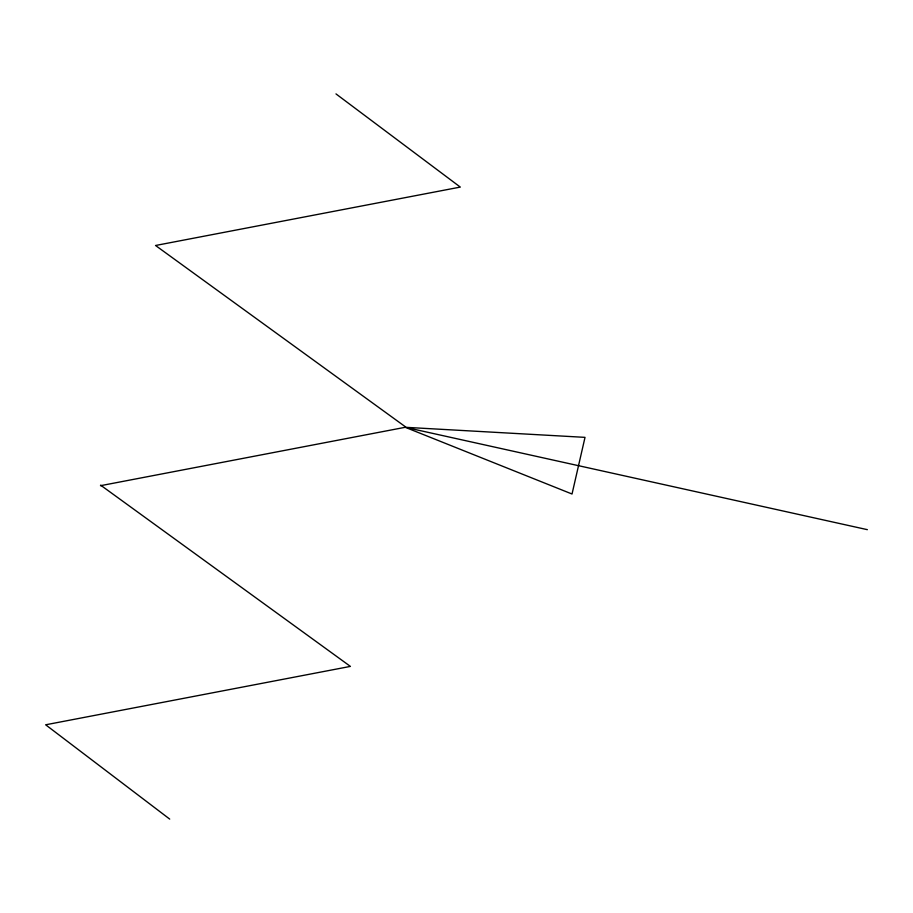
<?xml version="1.0" encoding="UTF-8"?>
<svg xmlns="http://www.w3.org/2000/svg" width="913" height="913" viewBox="0 0 913 913"><rect width="100%" height="100%" fill="white"/><g stroke="black" fill="none" stroke-linecap="round" stroke-linejoin="round"><path stroke-width="1.37" d="M100.476 485.705L405.224 427.295L585.016 437.361L572.029 494.013L405.224 427.295L867.35 529.666M405.349 426.748L155.541 245.494L460.3 187.085L335.984 93.902M100.601 485.145L350.398 666.399L45.65 724.796L169.715 819.098"/></g></svg>
